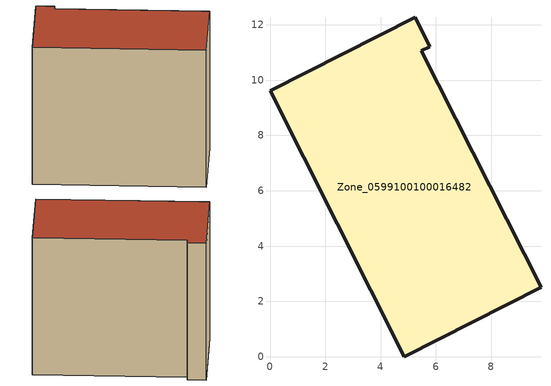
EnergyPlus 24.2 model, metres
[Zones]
Zone_0599100100016482
 floor ground (C_G): 4.86,0 0,9.61 5.25,12.27 5.79,11.22 5.47,11.06 9.81,2.5 z3.31
 wall outside (C_F): 5.79,11.22 5.25,12.27 0,9.61 4.86,0 9.81,2.5 5.47,11.06 5.79,11.22 z3.31:12.71
 roof outside (C_R): 9.81,2.5 5.47,11.06 5.79,11.22 5.25,12.27 0,9.61 4.86,0 z12.71
[BUILDING]
Pand.0599100100016482: North Axis=0; Terrain=City; Loads Convergence Tolerance Value=0.04; Temperature Convergence Tolerance Value=0.4; Solar Distribution=FullExterior; Maximum Number of Warmup Days=25; Minimum Number of Warmup Days=1
[Site:Location]
Rotterdam.The.Hague.AP_ZH_NLD Design_Conditions: Latitude=51.96; Longitude=4.45; Time Zone=1; Elevation=-4.5
[SITE:GROUNDTEMPERATURE:BUILDINGSURFACE]
18, 18, 18, 18, 18, 18, 18, 18, 18, 18, 18, 18
[MATERIAL] Thermal Absorptance=0.9; Solar Absorptance=0.7; Visible Absorptance=0.7
Name | Roughness | Thickness | Conductivity | Density | Specific Heat
G.TI.2015-2018 | MediumSmooth | 0.15 | 0.0428571 | 540 | 1210
F.TI.2015-2018 | Rough | 0.3 | 0.0666667 | 1920 | 840
R.TI.2015-2018 | MediumRough | 0.2 | 0.0333333 | 1500 | 1000
[CONSTRUCTION]
C_G: G.TI.2015-2018
C_F: F.TI.2015-2018
C_R: R.TI.2015-2018
[ZONE]
Zone_0599100100016482: Type=1; Multiplier=1; Ceiling Height=Autocalculate; Volume=Autocalculate; Floor Area=autocalculate; Part of Total Floor Area=Yes
[ZONEINFILTRATION:DESIGNFLOWRATE]
Infil_Zone_0599100100016482: Zone or ZoneList or Space or SpaceList=Zone_0599100100016482; Schedule=AlwaysOn; Design Flow Rate Calculation Method=Flow/Area; Flow Rate per Floor Area=0.0015; Constant Term Coefficient=1; Temperature Term Coefficient=0; Velocity Term Coefficient=0; Velocity Squared Term Coefficient=0
[HVACTEMPLATE:ZONE:IDEALLOADSAIRSYSTEM]
Zone_0599100100016482: Maximum Heating Supply Air Temperature=50; Minimum Cooling Supply Air Temperature=13; Maximum Heating Supply Air Humidity Ratio=0.0156; Minimum Cooling Supply Air Humidity Ratio=0.0077; Heating Limit=NoLimit; Cooling Limit=NoLimit; Dehumidification Control Type=ConstantSensibleHeatRatio; Cooling Sensible Heat Ratio=0.7; Dehumidification Setpoint=60; Humidification Control Type=None; Humidification Setpoint=30; Outdoor Air Method=None; Outdoor Air Flow Rate per Person=0.00944; Outdoor Air Flow Rate per Zone Floor Area=0; Outdoor Air Flow Rate per Zone=0; Demand Controlled Ventilation Type=None; Outdoor Air Economizer Type=NoEconomizer; Heat Recovery Type=None; Sensible Heat Recovery Effectiveness=0.7; Latent Heat Recovery Effectiveness=0.65
[ZONECONTROL:THERMOSTAT]
ThermostatControl_Zone_0599100100016482: Zone or ZoneList=Zone_0599100100016482; Control Type Schedule=DualSetpointControlType; Control 1=Thermostat_Zone_0599100100016482; Temperature Difference Between Cutout And Setpoint=0
[THERMOSTATSETPOINT:DUALSETPOINT]
Thermostat_Zone_0599100100016482: Heating Setpoint Temperature Schedule=HeatingSetpoint_Zone_0599100100016482; Cooling Setpoint Temperature Schedule=CoolingSetpoint_Zone_0599100100016482
[SCHEDULE:COMPACT]
HeatingSetpoint_Zone_0599100100016482: Through: 12/31, For: AllDays, Until: 24:00, 21
CoolingSetpoint_Zone_0599100100016482: Through: 12/31, For: AllDays, Until: 24:00, 24
DualSetpointControlType: Through: 12/31, For: AllDays, Until: 24:00, 4
AlwaysOn: Through: 12/31, For: AllDays, Until: 24:00, 1
